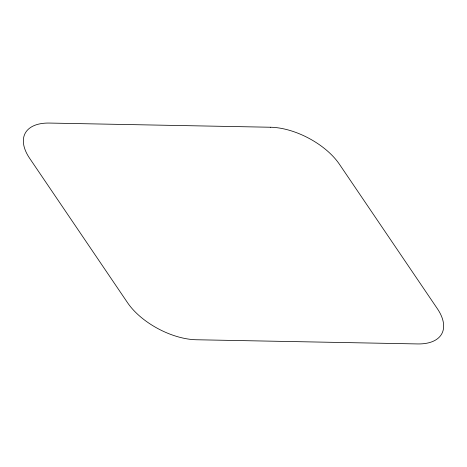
<?xml version="1.0" encoding="UTF-8"?>
<svg xmlns="http://www.w3.org/2000/svg" width="467" height="467" viewBox="0 0 467 467"><rect width="100%" height="100%" fill="white"/><g stroke="black" fill="none" stroke-linecap="round" stroke-linejoin="round"><path stroke-width="0.7" d="M270.65 127.246L49.426 123.066A55.182 28.586 27.9 0 0 29.666 158.342L127.614 302.803A55.182 28.586 27.9 0 0 196.35 339.754L417.574 343.934A55.182 28.586 27.9 0 0 437.334 308.658L339.386 164.197A55.182 28.586 27.9 0 0 270.65 127.246"/></g></svg>
